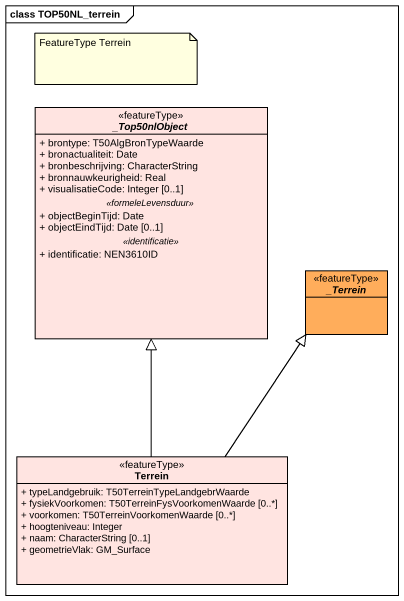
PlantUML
@startuml
mainframe class TOP50NL_terrein
hide circle
hide empty members
skinparam classAttributeIconSize 0
abstract class "_Top50nlObject" as Top50nlObject <<featureType>> #FFE4E1 {
  + brontype: T50AlgBronTypeWaarde
  + bronactualiteit: Date
  + bronbeschrijving: CharacterString
  + bronnauwkeurigheid: Real
  + visualisatieCode: Integer [0..1]
  .. <<formeleLevensduur>> ..
  + objectBeginTijd: Date
  + objectEindTijd: Date [0..1]
  .. <<identificatie>> ..
  + identificatie: NEN3610ID
}
abstract class "_Terrein" as Terrein <<featureType>> #FFAD5B
class "Terrein" as Terrein_2 <<featureType>> #FFE4E1 {
  + typeLandgebruik: T50TerreinTypeLandgebrWaarde
  + fysiekVoorkomen: T50TerreinFysVoorkomenWaarde [0..*]
  + voorkomen: T50TerreinVoorkomenWaarde [0..*]
  + hoogteniveau: Integer
  + naam: CharacterString [0..1]
  + geometrieVlak: GM_Surface
}
Terrein_2 -up-|> Top50nlObject
Terrein_2 -up-|> Terrein
note as N1
  FeatureType Terrein
end note
@enduml
